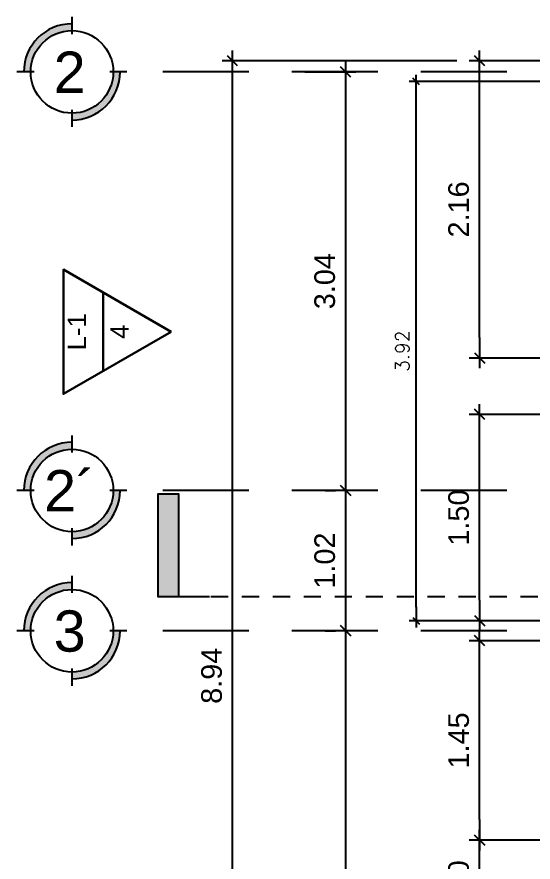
# Model space of a CAD drawing. Header units: millimetres. Extents: x 3 to 131, y 46 to 75.
# Drawn here: x 106.99 to 110.75, y 52.55 to 58.69 of the extents above; entities that cross this region are included whole.
import ezdxf
from ezdxf.enums import TextEntityAlignment as Align

# ---------------------------------------------------------------- set-up
doc = ezdxf.new("R2010")
doc.units = ezdxf.units.MM
doc.header["$LTSCALE"] = 0.5
doc.linetypes.add('CENTER2', pattern=[28.575, 19.05, -3.175, 3.175, -3.175])
doc.linetypes.add('HIDDEN2', pattern=[0.1875, 0.125, -0.0625])
for name, color, linetype in [('1.SIMBOLO', 1, 'Continuous'), ('COTAS', 1, 'Continuous'), ('EJES', 251, 'CENTER2'), ('MUEBLE', 1, 'Continuous'), ('Paredes', 5, 'Continuous'), ('SIMBOLOGIA', 2, 'Continuous')]:
    doc.layers.add(name, color=color, linetype=linetype)
doc.layers.add('verde', color=3, linetype='Continuous', lineweight=30)
doc.styles.add('A', font='arial.ttf')
doc.styles.add('ROMANS', font='romans.shx')
doc.styles.add('SIMBOLOGIA', font='arial.ttf', dxfattribs={"height": 0.15})
doc.styles.add('Swis721', font='swissk.ttf')
doc.dimstyles.new('DIM 50', dxfattribs={"dimscale": 0, "dimtxt": 0.1, "dimasz": 0.1, "dimexe": 0.05, "dimexo": 0.1, "dimgap": 0.05, "dimtad": 1, "dimzin": 0, "dimdsep": 46, "dimtxsty": 'ROMANS', "dimblk": 'COTA', "dimcen": 0.05, "dimdle": 0.075, "dimclrd": 1, "dimclre": 1, "dimclrt": 3, "dimaunit": 1, "dimadec": 0, "dimazin": 0, "dimtfac": 0.75, "dimtix": 1, "dimtmove": 2, "dimatfit": 3, "dimfxl": 0.075, "dimtvp": 1.5, "dimtolj": 1, "dimtzin": 0, "dimarcsym": 0})
doc.dimstyles.new('DIM 75', dxfattribs={"dimscale": 0, "dimtxt": 0.15, "dimasz": 0.15, "dimexe": 0.075, "dimexo": 0.15, "dimgap": 0.075, "dimtad": 1, "dimzin": 0, "dimdsep": 46, "dimtxsty": 'ROMANS', "dimblk": 'COTA', "dimcen": 0.075, "dimdle": 0.075, "dimclrd": 256, "dimclre": 256, "dimclrt": 256, "dimaunit": 1, "dimadec": 0, "dimazin": 0, "dimtfac": 0.75, "dimtix": 1, "dimtmove": 2, "dimatfit": 3, "dimfxl": 0.075, "dimtvp": 1.5, "dimtolj": 1, "dimtzin": 0, "dimarcsym": 0})

# ---------------------------------------------------------------- blocks, each defined once
blk = doc.blocks.new('COTA')
at = {"color": 4}
blk.add_line((-0.247, -0.249), (0.247, 0.249), dxfattribs=at)
at = {"color": 1}
blk.add_line((-1.001, -0.001), (0.495, -0.001), dxfattribs=at)
blk = doc.blocks.new('*D120')
at = {"layer": 'COTAS', "lineweight": -2, "transparency": 16777216}
for p, q in [((111.3839, 52.7078), (110.2822, 52.7078)), ((110.3572, 52.1578), (110.3572, 52.5578)), ((111.5339, 52.0078), (110.2822, 52.0078))]:
    blk.add_line(p, q, dxfattribs=at)
at = {"layer": 'DEFPOINTS', "color": 0, "transparency": 16777216}
for p in [(110.3572, 52.7078), (111.5339, 52.7078), (111.6839, 52.0078)]:
    blk.add_point(p, dxfattribs=at)
at = {"layer": 'COTAS', "lineweight": -2, "transparency": 16777216, "xscale": 0.15, "yscale": 0.15, "zscale": 0.15}
for p, rotation in [((110.3572, 52.7078), 90), ((110.3572, 52.0078), 270)]:
    blk.add_blockref('COTA', p, dxfattribs=dict(at, rotation=rotation))
at = {"layer": 'COTAS', "transparency": 16777216, "insert": (110.2056, 52.3578), "char_height": 0.15, "attachment_point": 5, "rotation": 90, "style": 'A'}
blk.add_mtext('\\A1;0.70', dxfattribs=at)
blk = doc.blocks.new('*D121')
at = {"layer": 'COTAS', "lineweight": -2, "transparency": 16777216}
for p, q in [((111.3839, 54.1578), (110.2822, 54.1578)), ((110.3572, 52.8578), (110.3572, 54.0078)), ((111.3839, 52.7078), (110.2822, 52.7078))]:
    blk.add_line(p, q, dxfattribs=at)
at = {"layer": 'DEFPOINTS', "color": 0, "transparency": 16777216}
for p in [(110.3572, 54.1578), (111.5339, 54.1578), (111.5339, 52.7078)]:
    blk.add_point(p, dxfattribs=at)
at = {"layer": 'COTAS', "lineweight": -2, "transparency": 16777216, "xscale": 0.15, "yscale": 0.15, "zscale": 0.15}
for p, rotation in [((110.3572, 54.1578), 90), ((110.3572, 52.7078), 270)]:
    blk.add_blockref('COTA', p, dxfattribs=dict(at, rotation=rotation))
at = {"layer": 'COTAS', "transparency": 16777216, "insert": (110.2056, 53.4328), "char_height": 0.15, "attachment_point": 5, "rotation": 90, "style": 'A'}
blk.add_mtext('\\A1;1.45', dxfattribs=at)
blk = doc.blocks.new('*D78')
at = {"layer": 'COTAS', "lineweight": -2, "transparency": 16777216}
for p, q in [((111.3838, 55.8029), (110.2822, 55.8029)), ((110.3572, 54.4529), (110.3572, 55.6529)), ((111.3839, 54.3029), (110.2822, 54.3029))]:
    blk.add_line(p, q, dxfattribs=at)
at = {"layer": 'DEFPOINTS', "color": 0, "transparency": 16777216}
for p in [(110.3572, 55.8029), (111.5338, 55.8029), (111.5339, 54.3029)]:
    blk.add_point(p, dxfattribs=at)
at = {"layer": 'COTAS', "lineweight": -2, "transparency": 16777216, "xscale": 0.15, "yscale": 0.15, "zscale": 0.15}
for p, rotation in [((110.3572, 55.8029), 90), ((110.3572, 54.3029), 270)]:
    blk.add_blockref('COTA', p, dxfattribs=dict(at, rotation=rotation))
at = {"layer": 'COTAS', "transparency": 16777216, "insert": (110.2056, 55.0529), "char_height": 0.15, "attachment_point": 5, "rotation": 90, "style": 'A'}
blk.add_mtext('\\A1;1.50', dxfattribs=at)
blk = doc.blocks.new('*D79')
at = {"layer": 'COTAS', "lineweight": -2, "transparency": 16777216}
for p, q in [((111.384, 58.3729), (110.2822, 58.3729)), ((110.3572, 56.3629), (110.3572, 58.2229)), ((111.3841, 56.2129), (110.2822, 56.2129))]:
    blk.add_line(p, q, dxfattribs=at)
at = {"layer": 'DEFPOINTS', "color": 0, "transparency": 16777216}
for p in [(110.3572, 58.3729), (111.534, 58.3729), (111.5341, 56.2129)]:
    blk.add_point(p, dxfattribs=at)
at = {"layer": 'COTAS', "lineweight": -2, "transparency": 16777216, "xscale": 0.15, "yscale": 0.15, "zscale": 0.15}
for p, rotation in [((110.3572, 58.3729), 90), ((110.3572, 56.2129), 270)]:
    blk.add_blockref('COTA', p, dxfattribs=dict(at, rotation=rotation))
at = {"layer": 'COTAS', "transparency": 16777216, "insert": (110.2056, 57.2929), "char_height": 0.15, "attachment_point": 5, "rotation": 90, "style": 'A'}
blk.add_mtext('\\A1;2.16', dxfattribs=at)
blk = doc.blocks.new('*D80')
at = {"layer": 'COTAS', "lineweight": -2, "transparency": 16777216}
for p, q in [((110.1916, 58.3729), (108.4867, 58.3729)), ((108.5617, 49.5828), (108.5617, 58.2229)), ((110.1916, 49.4328), (108.4867, 49.4328))]:
    blk.add_line(p, q, dxfattribs=at)
at = {"layer": 'DEFPOINTS', "color": 0, "transparency": 16777216}
for p in [(108.5617, 58.3729), (110.3416, 58.3729), (110.3416, 49.4328)]:
    blk.add_point(p, dxfattribs=at)
at = {"layer": 'COTAS', "lineweight": -2, "transparency": 16777216, "xscale": 0.15, "yscale": 0.15, "zscale": 0.15}
for p, rotation in [((108.5617, 58.3729), 90), ((108.5617, 49.4328), 270)]:
    blk.add_blockref('COTA', p, dxfattribs=dict(at, rotation=rotation))
at = {"layer": 'COTAS', "transparency": 16777216, "insert": (108.4101, 53.9029), "char_height": 0.15, "attachment_point": 5, "rotation": 90, "style": 'A'}
blk.add_mtext('\\A1;8.94', dxfattribs=at)
blk = doc.blocks.new('*D90')
at = {"layer": 'COTAS', "lineweight": -2, "transparency": 16777216}
for p, q in [((109.0868, 58.2925), (109.459, 58.2925)), ((109.384, 58.1425), (109.384, 55.4003)), ((109.234, 55.2503), (109.309, 55.2503))]:
    blk.add_line(p, q, dxfattribs=at)
at = {"layer": 'DEFPOINTS', "color": 0, "transparency": 16777216}
for p in [(108.9368, 58.2925), (109.384, 55.2503), (109.384, 55.2503)]:
    blk.add_point(p, dxfattribs=at)
at = {"layer": 'COTAS', "lineweight": -2, "transparency": 16777216, "xscale": 0.15, "yscale": 0.15, "zscale": 0.15}
for p, rotation in [((109.384, 58.2925), 90), ((109.384, 55.2503), 270)]:
    blk.add_blockref('COTA', p, dxfattribs=dict(at, rotation=rotation))
at = {"layer": 'COTAS', "transparency": 16777216, "insert": (109.2324, 56.7714), "char_height": 0.15, "attachment_point": 5, "rotation": 90, "style": 'A'}
blk.add_mtext('\\A1;3.04', dxfattribs=at)
blk = doc.blocks.new('*D91')
at = {"layer": 'COTAS', "lineweight": -2, "transparency": 16777216}
for p, q in [((109.234, 54.2303), (109.309, 54.2303)), ((109.384, 54.0803), (109.384, 49.6528)), ((109.234, 49.5028), (109.309, 49.5028))]:
    blk.add_line(p, q, dxfattribs=at)
at = {"layer": 'DEFPOINTS', "color": 0, "transparency": 16777216}
for p in [(109.384, 54.2303), (109.384, 49.5028), (109.384, 49.5028)]:
    blk.add_point(p, dxfattribs=at)
at = {"layer": 'COTAS', "lineweight": -2, "transparency": 16777216, "xscale": 0.15, "yscale": 0.15, "zscale": 0.15}
for p, rotation in [((109.384, 54.2303), 90), ((109.384, 49.5028), 270)]:
    blk.add_blockref('COTA', p, dxfattribs=dict(at, rotation=rotation))
at = {"layer": 'COTAS', "transparency": 16777216, "insert": (109.2324, 51.8666), "char_height": 0.15, "attachment_point": 5, "rotation": 90, "style": 'A'}
blk.add_mtext('\\A1;4.73', dxfattribs=at)
blk = doc.blocks.new('EJES')
at = {"layer": 'EJES'}
h = blk.add_hatch(color=8, dxfattribs=at)
h.dxf.hatch_style = 1
h.paths.add_polyline_path([(0, 0.75, 0.414214), (-0.35, 0.4), (-0.3, 0.4, -0.414214), (0, 0.7)])
h = blk.add_hatch(color=8, dxfattribs=at)
h.dxf.hatch_style = 1
h.paths.add_polyline_path([(0, 0.05, 0.414214), (0.35, 0.4), (0.3, 0.4, -0.414214), (0, 0.1)])
at = {"layer": 'EJES', "color": 2}
for p, q in [((0, 0.8), (0, 0.675)), ((-0.275, 0.4), (-0.4, 0.4)), ((0.4, 0.4), (0.275, 0.4)), ((0, 0.125), (0, 0))]:
    blk.add_line(p, q, dxfattribs=at)
blk.add_circle((0, 0.4), 0.3, dxfattribs=at)
for start, end in [(90, 180), (270, 0)]:
    blk.add_arc((0, 0.4), 0.35, start, end, dxfattribs=at)
at = {"layer": 'MUEBLE', "style": 'Swis721'}
blk.add_attdef('EJE', text='', height=0.3, dxfattribs=at).set_placement((-0.0167, 0.248), align=Align.CENTER)
blk = doc.blocks.new('A$C3102669E')
at = {"layer": 'SIMBOLOGIA'}
blk.add_hatch(color=12, dxfattribs=at).paths.add_polyline_path([(0.75, 0.375), (0, 0.375), (0, 0.225), (0.75, 0.225)])
at = {"layer": 'SIMBOLOGIA', "color": 3}
blk.add_lwpolyline([(0, 0), (0, 0.375), (0.75, 0.375), (0.75, 0.225), (0, 0.225)], dxfattribs=at)
blk = doc.blocks.new('simbols')
at = {"layer": 'EJES', "linetype": 'HIDDEN2', "ltscale": 10}
for p, q in [((17.6377, 57.7401), (-3.972, 57.7401)), ((17.6377, 54.6979), (-3.972, 54.6979)), ((17.6377, 53.6779), (-3.972, 53.6779))]:
    blk.add_line(p, q, dxfattribs=at)
at = {"layer": 'SIMBOLOGIA', "color": 6, "linetype": 'HIDDEN2', "ltscale": 2}
blk.add_lwpolyline([(0.4629, 53.9238), (-3.6466, 53.9238)], dxfattribs=at)
at = {"layer": 'EJES'}
ref = blk.add_blockref('EJES', (-4.272, 57.3401), dxfattribs=at)
ref.add_attrib('EJE', '2', dxfattribs={"color": 2, "height": 0.3, "style": 'Swis721'}).set_placement((-4.2887, 57.5881), align=Align.CENTER)
ref = blk.add_blockref('EJES', (-4.272, 54.2979), dxfattribs=at)
ref.add_attrib('EJE', '2´', dxfattribs={"color": 2, "height": 0.3, "style": 'Swis721'}).set_placement((-4.2887, 54.5459), align=Align.CENTER)
ref = blk.add_blockref('EJES', (-4.272, 53.2779), dxfattribs=at)
ref.add_attrib('EJE', '3', dxfattribs={"color": 2, "height": 0.3, "style": 'Swis721'}).set_placement((-4.2887, 53.5259), align=Align.CENTER)
at = {"layer": 'SIMBOLOGIA', "rotation": 89.99999999999997}
blk.add_blockref('A$C3102669E', (-3.2716, 53.9238), dxfattribs=at)
blk = doc.blocks.new('EL')
at = {"layer": 'verde'}
blk.add_line((335.4732, -430.431), (336.2779, -430.431), dxfattribs=at)
blk.add_lwpolyline([(335.8755, -429.7341), (335.2394, -430.8359), (336.5117, -430.8359)], close=True, dxfattribs=at)
blk = doc.blocks.new('SIMB_ELEVACION')
at = {"layer": '1.SIMBOLO', "xscale": 1.480390116057345, "yscale": 1.480390116057345, "zscale": 1.480390116057345, "rotation": 270}
blk.add_blockref('EL', (637.206, 497.227), dxfattribs=at)
at = {"layer": '1.SIMBOLO', "color": 2, "style": 'SIMBOLOGIA'}
for tag, p in [('NUM_ELEVACION', (-0.233, 0)), ('ELEVACION', (0.25, 0))]:
    blk.add_attdef(tag, text='', height=0.278, rotation=270, dxfattribs=at).set_placement(p, align=Align.MIDDLE_CENTER)
blk = doc.blocks.new('*D105')
at = {"layer": 'COTAS', "lineweight": -2, "transparency": 16777216}
for p, q in [((109.234, 55.2503), (109.309, 55.2503)), ((109.384, 55.1003), (109.384, 54.3803)), ((109.234, 54.2303), (109.309, 54.2303))]:
    blk.add_line(p, q, dxfattribs=at)
at = {"layer": 'DEFPOINTS', "color": 0, "transparency": 16777216}
for p in [(109.384, 55.2503), (109.384, 54.2303), (109.384, 54.2303)]:
    blk.add_point(p, dxfattribs=at)
at = {"layer": 'COTAS', "lineweight": -2, "transparency": 16777216, "xscale": 0.15, "yscale": 0.15, "zscale": 0.15}
for p, rotation in [((109.384, 55.2503), 90), ((109.384, 54.2303), 270)]:
    blk.add_blockref('COTA', p, dxfattribs=dict(at, rotation=rotation))
at = {"layer": 'COTAS', "transparency": 16777216, "insert": (109.2324, 54.7403), "char_height": 0.15, "attachment_point": 5, "rotation": 90, "style": 'A'}
blk.add_mtext('\\A1;1.02', dxfattribs=at)
blk = doc.blocks.new('*D143')
at = {"layer": 'DEFPOINTS', "color": 1, "lineweight": -2, "ltscale": 0.5, "transparency": 16777216}
for p, q in [((111.4339, 58.2229), (109.8466, 58.2229)), ((109.8966, 54.4029), (109.8966, 58.1229)), ((111.4339, 54.3029), (109.8466, 54.3029))]:
    blk.add_line(p, q, dxfattribs=at)
at = {"layer": 'DEFPOINTS', "color": 0, "ltscale": 0.5, "transparency": 16777216}
for p in [(109.8966, 58.2229), (111.5339, 58.2229), (111.5339, 54.3029)]:
    blk.add_point(p, dxfattribs=at)
at = {"layer": 'DEFPOINTS', "color": 1, "lineweight": -2, "ltscale": 0.5, "transparency": 16777216, "xscale": 0.1, "yscale": 0.1, "zscale": 0.1}
for p, rotation in [((109.8966, 58.2229), 90), ((109.8966, 54.3029), 270)]:
    blk.add_blockref('COTA', p, dxfattribs=dict(at, rotation=rotation))
at = {"layer": 'DEFPOINTS', "color": 3, "ltscale": 0.5, "transparency": 16777216, "insert": (109.7966, 56.2629), "char_height": 0.1, "attachment_point": 5, "rotation": 90, "style": 'ROMANS'}
blk.add_mtext('\\A1;3.92', dxfattribs=at)

msp = doc.modelspace()

# ---------------------------------------------------------------- block references
at = {"layer": '1.SIMBOLO'}
ref = msp.add_blockref('SIMB_ELEVACION', (107.6209, 56.4037), dxfattribs=dict(at, xscale=-0.4799999999999898, yscale=0.4799999999999898, zscale=0.4799999999999898, rotation=179.9997697813209))
ref.add_attrib('ELEVACION', '4', dxfattribs={"color": 2, "height": 0.1334, "rotation": 89.99977, "style": 'SIMBOLOGIA'}).set_placement((107.741, 56.4037), align=Align.MIDDLE_CENTER)
ref.add_attrib('NUM_ELEVACION', 'L-1', dxfattribs={"color": 2, "height": 0.1334, "rotation": 89.99977, "style": 'SIMBOLOGIA'}).set_placement((107.5377, 56.4037), align=Align.BOTTOM_CENTER)
at = {"layer": 'Paredes'}
msp.add_blockref('simbols', (111.6668, 0.5524), dxfattribs=at)

# ---------------------------------------------------------------- dimensions: what is measured, and where the dimension line sits
at = {"layer": 'COTAS', "color": 3}
for base, p1, p2, picture, middle in [((108.5617, 58.3729), (110.3416, 49.4328), (110.3416, 58.3729), '*D80', (108.4101, 53.9029)), ((110.3572, 58.3729), (111.5341, 56.2129), (111.534, 58.3729), '*D79', (110.2056, 57.2929)), ((109.384, 55.2503), (108.9368, 58.2925), (109.384, 55.2503), '*D90', (109.2324, 56.7714)), ((110.3572, 55.8029), (111.5339, 54.3029), (111.5338, 55.8029), '*D78', (110.2056, 55.0529)), ((109.384, 54.2303), (109.384, 55.2503), (109.384, 54.2303), '*D105', (109.2324, 54.7403)), ((109.384, 49.5028), (109.384, 54.2303), (109.384, 49.5028), '*D91', (109.2324, 51.8666)), ((110.3572, 54.1578), (111.5339, 52.7078), (111.5339, 54.1578), '*D121', (110.2056, 53.4328)), ((110.3572, 52.7078), (111.6839, 52.0078), (111.5339, 52.7078), '*D120', (110.2056, 52.3578))]:
    dim = msp.add_linear_dim(base=base, p1=p1, p2=p2, angle=90, dimstyle='DIM 75', override={"dimscale": 1, "dimtxsty": 'A'}, dxfattribs=at)
    dim.commit()
    dim.dimension.update_dxf_attribs({"geometry": picture, "text_midpoint": middle})
at = {"layer": 'DEFPOINTS', "color": 5, "ltscale": 0.5}
dim = msp.add_linear_dim(base=(109.8966, 58.2229), p1=(111.5339, 54.3029), p2=(111.5339, 58.2229), angle=90, dimstyle='DIM 50', override={"dimscale": 1}, dxfattribs=at)
dim.commit()
dim.dimension.update_dxf_attribs({"geometry": '*D143', "text_midpoint": (109.7966, 56.2629)})

doc.saveas('drawing.dxf')
